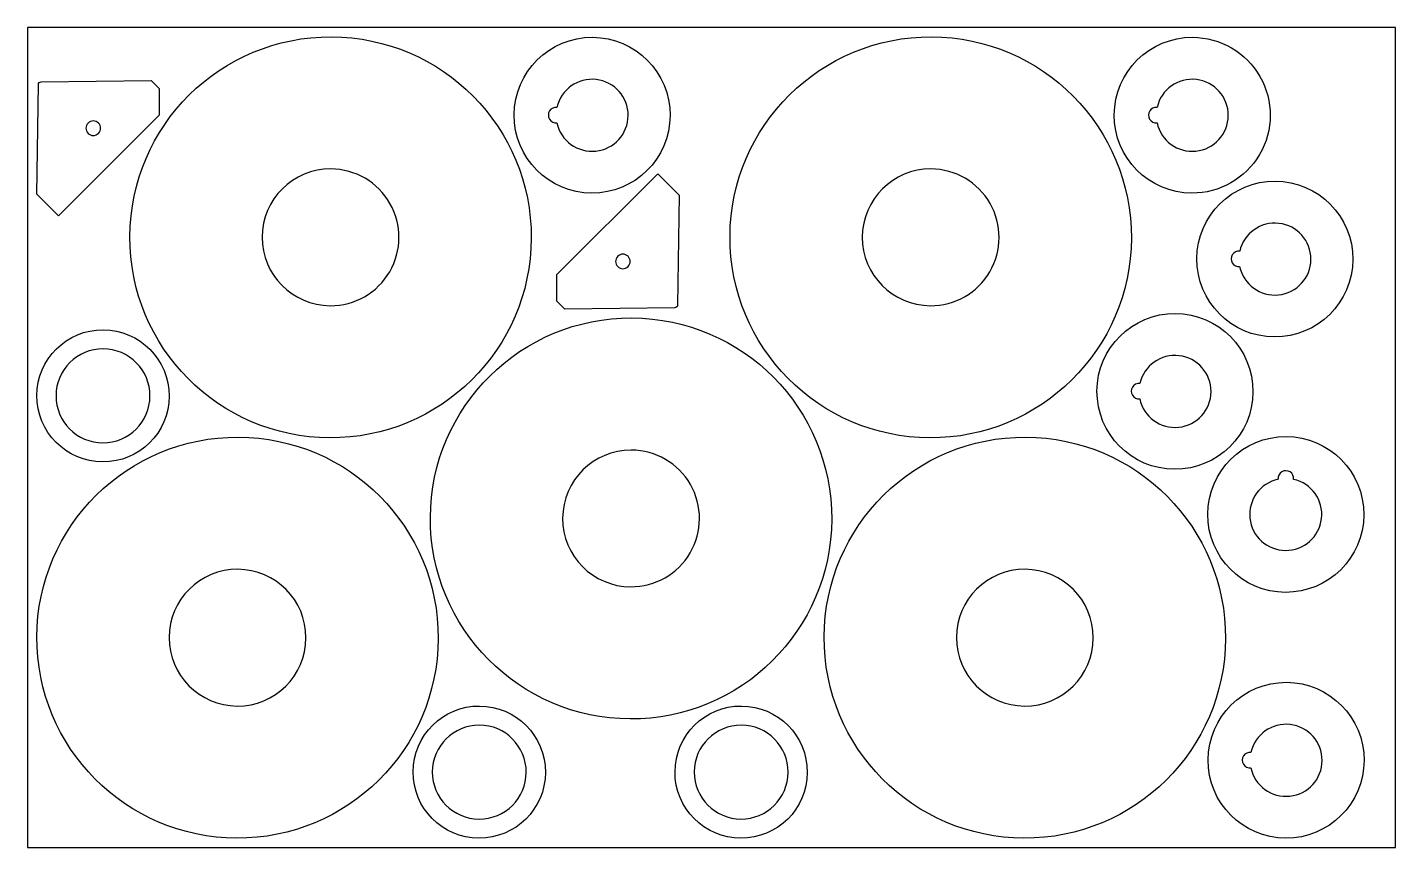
# Model space of a CAD drawing. Header units: metres. Extents: x 0 to 1500, y 0 to 900.
import ezdxf

# ---------------------------------------------------------------- set-up
doc = ezdxf.new("R2010")
doc.units = ezdxf.units.M

msp = doc.modelspace()

# ---------------------------------------------------------------- linework, layer by layer
msp.add_lwpolyline([(0, 0), (1500, 0), (1500, 900), (0, 900)], close=True)
for points in [[(333.4, 889.6, -1), (331.4, 449.6, -1)], [(619.5, 889.1, -1), (618.7, 718.1, -1)], [(991.3, 889.6, -1), (989.3, 449.6, -1)], [(1277.4, 889.1, -1), (1276.6, 718.1, -1)], [(144.6, 803.8), (34, 693.2), (10.4, 716.8), (12.1, 837.3, -0.406604), (15.1, 840.2), (135.9, 841.6), (144.6, 832.9)], [(580.6, 812.2, 1.114062), (580.5, 795.3, 9.240163)], [(1238.5, 812.2, 1.114062), (1238.4, 795.3, 9.240163)], [(77.9, 795, 1), (66.6, 783.7, 1)], [(332.1, 594.6, 1), (332.7, 744.6, 1)], [(580.4, 628.7), (691, 739.3), (714.6, 715.7), (712.9, 595.3, -0.406604), (709.9, 592.3), (589.1, 590.9), (580.4, 599.6)], [(990, 594.6, 1), (990.6, 744.6, 1)], [(1368, 731.3, -1), (1367.2, 560.3, -1)], [(1329.1, 654.4, 1.114062), (1329, 637.5, 9.240163)], [(647.2, 637.5, 1), (658.5, 648.8, 1)], [(1258.5, 586.1, -1), (1257.7, 415.1, -1)], [(662.8, 581.2, -1), (660.8, 141.2, -1)], [(83.2, 568.2, -1), (82.6, 423.2, -1)], [(82.7, 444.2, 1), (83.1, 547.2, 1)], [(1219.6, 509.2, 1.114062), (1219.5, 492.3, 9.240163)], [(231.4, 450.4, -1), (229.4, 10.4, -1)], [(1094.5, 450.4, -1), (1092.5, 10.4, -1)], [(1465.1, 365.2, -1), (1294.1, 366, -1)], [(661.5, 286.2, 1), (662.1, 436.2, 1)], [(1388.2, 404.1, 1.114062), (1371.3, 404.2, 9.240163)], [(230.1, 155.4, 1), (230.7, 305.4, 1)], [(1093.2, 155.4, 1), (1093.8, 305.4, 1)], [(1380.3, 181.4, -1), (1379.5, 10.4, -1)], [(495.7, 155.4, -1), (495.1, 10.4, -1)], [(782.8, 155.4, -1), (782.2, 10.4, -1)], [(1341.4, 104.5, 1.114062), (1341.3, 87.6, 9.240163)], [(495.2, 31.4, 1), (495.6, 134.4, 1)], [(782.3, 31.4, 1), (782.7, 134.4, 1)]]:
    msp.add_lwpolyline(points, format="xyb", close=True)

doc.saveas('drawing.dxf')
